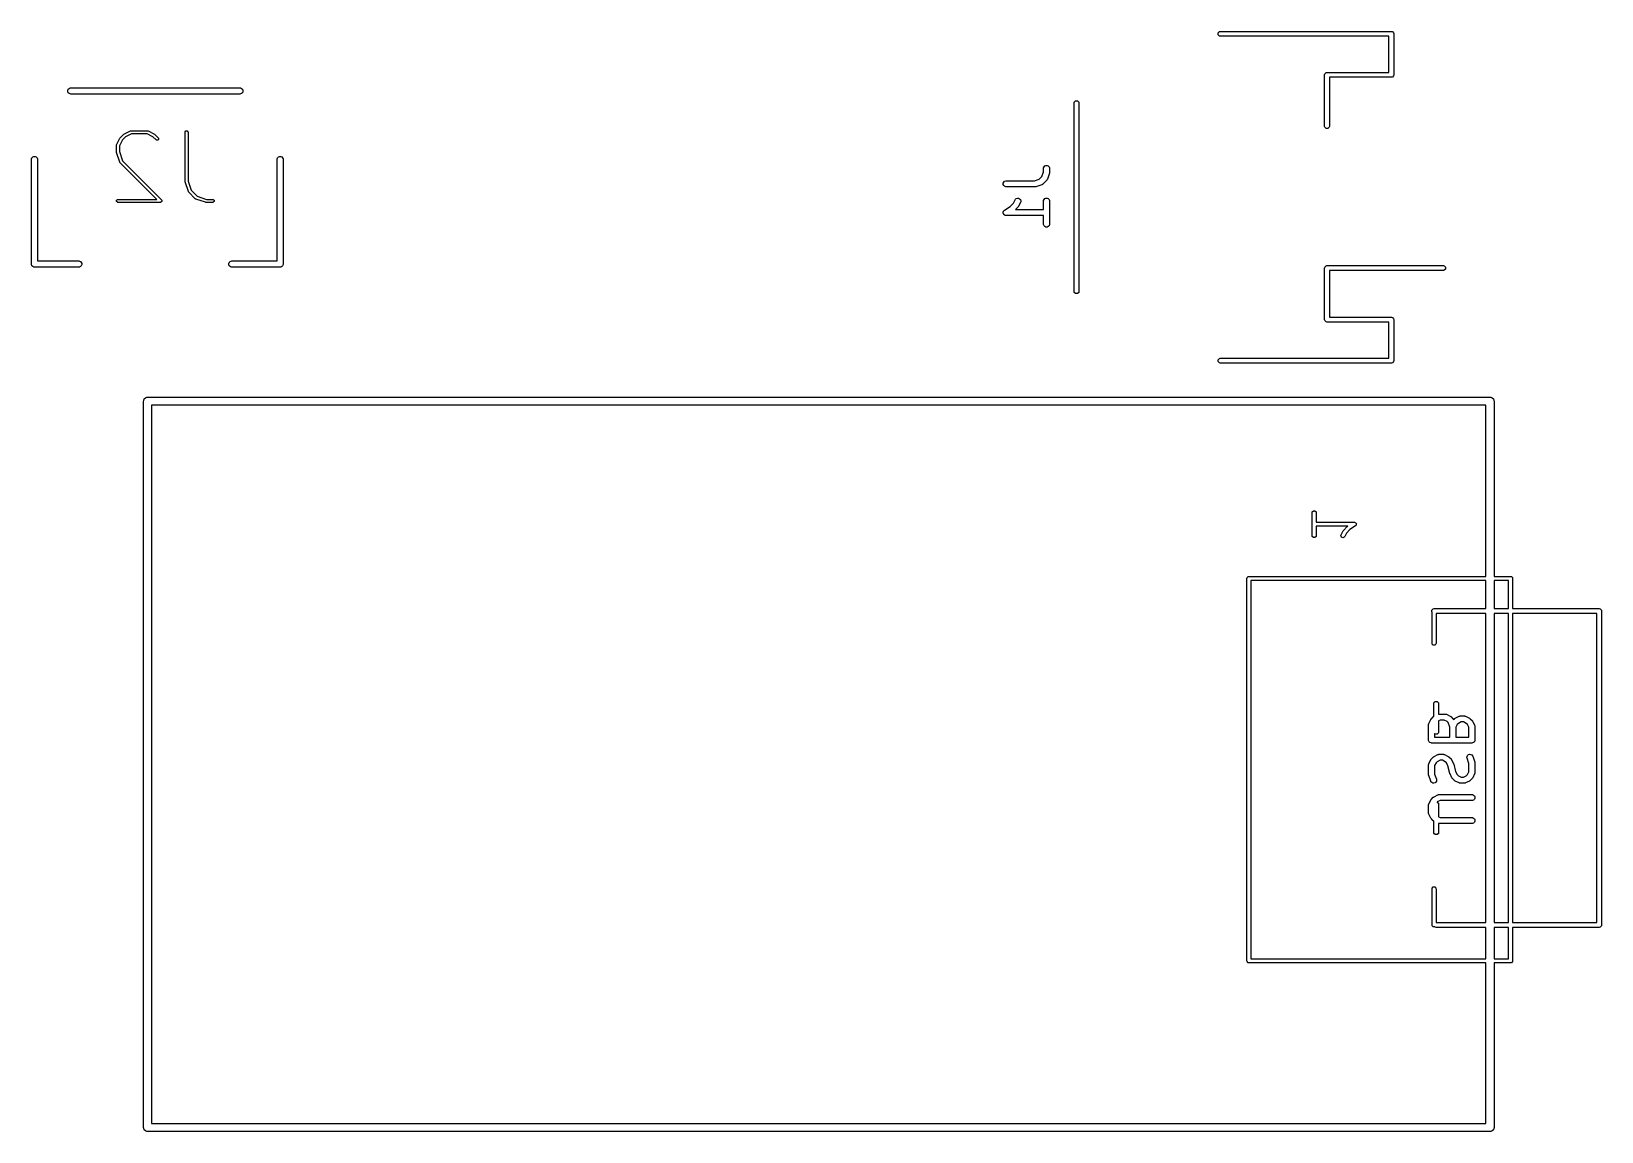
# Model space of a CAD drawing. Extents: x 173.8 to 212.8, y -95.6 to -68.2.
import ezdxf

# ---------------------------------------------------------------- set-up
doc = ezdxf.new("R2010")
doc.units = 0
doc.layers.add('BLACK', color=7, linetype='CONTINUOUS')

msp = doc.modelspace()

# ---------------------------------------------------------------- linework, layer by layer
at = {"layer": 'BLACK', "linetype": 'CONTINUOUS'}
for p, q in [((203.284567, -68.257039), (203.317039, -68.224567)), ((203.317039, -68.224567), (203.34, -68.22)), ((203.34, -68.22), (207.59, -68.22)), ((207.59, -68.22), (207.612961, -68.224567)), ((207.612961, -68.224567), (207.645433, -68.257039)), ((203.284567, -68.302961), (203.284567, -68.257039)), ((203.317039, -68.335433), (203.284567, -68.302961)), ((203.34, -68.34), (203.317039, -68.335433)), ((207.53, -68.34), (203.34, -68.34)), ((207.53, -69.24), (207.53, -68.34)), ((207.645433, -68.257039), (207.65, -68.28)), ((207.65, -68.28), (207.65, -69.3)), ((205.93, -69.3), (205.934567, -69.277039)), ((205.93, -70.58), (205.93, -69.3)), ((205.934567, -69.277039), (205.967039, -69.244567)), ((205.967039, -69.244567), (205.99, -69.24)), ((205.99, -69.24), (207.53, -69.24)), ((207.59, -69.36), (206.05, -69.36)), ((206.05, -69.36), (206.05, -70.58)), ((207.612961, -69.355433), (207.59, -69.36)), ((207.645433, -69.322961), (207.612961, -69.355433)), ((207.65, -69.3), (207.645433, -69.322961)), ((174.715264, -69.685134), (174.726642, -69.657666)), ((174.715264, -69.714866), (174.715264, -69.685134)), ((174.726642, -69.742334), (174.715264, -69.714866)), ((174.726642, -69.657666), (174.747666, -69.636642)), ((174.747666, -69.763358), (174.726642, -69.742334)), ((174.747666, -69.636642), (174.775134, -69.625264)), ((174.775134, -69.774736), (174.747666, -69.763358)), ((174.775134, -69.625264), (174.79, -69.6238)), ((174.79, -69.7762), (174.775134, -69.774736)), ((174.79, -69.6238), (178.99, -69.6238)), ((178.99, -69.7762), (174.79, -69.7762)), ((178.99, -69.6238), (179.004866, -69.625264)), ((179.004866, -69.774736), (178.99, -69.7762)), ((179.004866, -69.625264), (179.032334, -69.636642)), ((179.032334, -69.763358), (179.004866, -69.774736)), ((179.032334, -69.636642), (179.053358, -69.657666)), ((179.053358, -69.742334), (179.032334, -69.763358)), ((179.053358, -69.657666), (179.064736, -69.685134)), ((179.064736, -69.714866), (179.053358, -69.742334)), ((179.064736, -69.685134), (179.064736, -69.714866)), ((199.71, -70), (199.714567, -69.977039)), ((199.71, -74.68), (199.71, -70)), ((199.714567, -69.977039), (199.747039, -69.944567)), ((199.747039, -69.944567), (199.792961, -69.944567)), ((199.792961, -69.944567), (199.825433, -69.977039)), ((199.825433, -69.977039), (199.83, -70)), ((199.83, -70), (199.83, -74.68)), ((205.934567, -70.602961), (205.93, -70.58)), ((206.05, -70.58), (206.045433, -70.602961)), ((175.930177, -71.034919), (176.011282, -70.872707)), ((176.075453, -70.911574), (176.001008, -71.060466)), ((176.011282, -70.872707), (176.014958, -70.86797)), ((176.014958, -70.86797), (176.018286, -70.86299)), ((176.018286, -70.86299), (176.099392, -70.781884)), ((176.147977, -70.839051), (176.075453, -70.911574)), ((176.099392, -70.781884), (176.104372, -70.778555)), ((176.104372, -70.778555), (176.109109, -70.77488)), ((176.109109, -70.77488), (176.271322, -70.693774)), ((176.296869, -70.764605), (176.147977, -70.839051)), ((176.271322, -70.693774), (176.273127, -70.693279)), ((176.273127, -70.693279), (176.273734, -70.692673)), ((176.273734, -70.692673), (176.279612, -70.691503)), ((176.279612, -70.691503), (176.285392, -70.689921)), ((176.285392, -70.689921), (176.286205, -70.690192)), ((176.286205, -70.690192), (176.288042, -70.689827)), ((176.288042, -70.689827), (176.693571, -70.689827)), ((176.684744, -70.764605), (176.296869, -70.764605)), ((176.833634, -70.83905), (176.684744, -70.764605)), ((176.693571, -70.689827), (176.695407, -70.690192)), ((176.695407, -70.690192), (176.696222, -70.689921)), ((176.696222, -70.689921), (176.702004, -70.691504)), ((176.702004, -70.691504), (176.707879, -70.692673)), ((176.707879, -70.692673), (176.708485, -70.693279)), ((176.708485, -70.693279), (176.710292, -70.693774)), ((176.710292, -70.693774), (176.872503, -70.77488)), ((176.91045, -70.915866), (176.833634, -70.83905)), ((176.872503, -70.77488), (176.877239, -70.778555)), ((176.877239, -70.778555), (176.88222, -70.781884)), ((176.88222, -70.781884), (176.963326, -70.86299)), ((176.92258, -70.923971), (176.91045, -70.915866)), ((176.951196, -70.923971), (176.92258, -70.923971)), ((176.971431, -70.903736), (176.951196, -70.923971)), ((176.963326, -70.86299), (176.971431, -70.87512)), ((176.971431, -70.87512), (176.971431, -70.903736)), ((177.629452, -70.727216), (177.632298, -70.712908)), ((177.629452, -71.943803), (177.629452, -70.727216)), ((177.632298, -70.712908), (177.652533, -70.692673)), ((177.652533, -70.692673), (177.681149, -70.692673)), ((177.681149, -70.692673), (177.701384, -70.712908)), ((177.701384, -70.712908), (177.70423, -70.727216)), ((177.70423, -70.727216), (177.70423, -71.937737)), ((205.967039, -70.635433), (205.934567, -70.602961)), ((206.012961, -70.635433), (205.967039, -70.635433)), ((206.045433, -70.602961), (206.012961, -70.635433)), ((173.815264, -71.385134), (173.826642, -71.357666)), ((173.826642, -71.357666), (173.847666, -71.336642)), ((173.847666, -71.336642), (173.875134, -71.325264)), ((173.875134, -71.325264), (173.904866, -71.325264)), ((173.904866, -71.325264), (173.932334, -71.336642)), ((173.932334, -71.336642), (173.953358, -71.357666)), ((173.953358, -71.357666), (173.964736, -71.385134)), ((175.92623, -71.05164), (175.926595, -71.049803)), ((175.92623, -71.213851), (175.92623, -71.05164)), ((175.927399, -71.219731), (175.92623, -71.213851)), ((175.926324, -71.04899), (175.927907, -71.043208)), ((175.926595, -71.049803), (175.926324, -71.04899)), ((175.928149, -71.225674), (175.927399, -71.219731)), ((175.927907, -71.043208), (175.929076, -71.037332)), ((176.009254, -71.468992), (175.928149, -71.225674)), ((175.929076, -71.037332), (175.929682, -71.036725)), ((175.929682, -71.036725), (175.930177, -71.034919)), ((176.001008, -71.060466), (176.001008, -71.207785)), ((176.001008, -71.207785), (176.077403, -71.436972)), ((179.915264, -71.385134), (179.926642, -71.357666)), ((179.926642, -71.357666), (179.947666, -71.336642)), ((179.947666, -71.336642), (179.975134, -71.325264)), ((179.975134, -71.325264), (180.004866, -71.325264)), ((180.004866, -71.325264), (180.032334, -71.336642)), ((180.032334, -71.336642), (180.053358, -71.357666)), ((180.053358, -71.357666), (180.064736, -71.385134)), ((173.8138, -71.4), (173.815264, -71.385134)), ((173.8138, -74), (173.8138, -71.4)), ((173.964736, -71.385134), (173.9662, -71.4)), ((173.9662, -71.4), (173.9662, -73.9238)), ((176.010181, -71.470618), (176.009254, -71.468992)), ((176.010181, -71.471477), (176.010181, -71.470618)), ((176.013511, -71.476461), (176.010181, -71.471477)), ((176.016478, -71.481666), (176.013511, -71.476461)), ((176.017245, -71.482049), (176.016478, -71.481666)), ((176.018286, -71.483607), (176.017245, -71.482049)), ((176.927729, -72.393049), (176.018286, -71.483607)), ((176.077403, -71.436972), (177.044432, -72.404)), ((179.9138, -71.4), (179.915264, -71.385134)), ((179.9138, -73.9238), (179.9138, -71.4)), ((180.064736, -71.385134), (180.0662, -71.4)), ((180.0662, -71.4), (180.0662, -74)), ((198.911648, -71.823294), (198.949819, -71.708782)), ((198.949819, -71.625714), (198.95126, -71.611082)), ((198.949819, -71.708782), (198.949819, -71.625714)), ((198.95126, -71.611082), (198.962459, -71.584046)), ((198.962459, -71.584046), (198.983151, -71.563354)), ((198.983151, -71.563354), (199.010187, -71.552155)), ((199.010187, -71.552155), (199.039451, -71.552155)), ((199.039451, -71.552155), (199.066487, -71.563354)), ((199.09597, -71.74467), (199.048351, -71.887526)), ((199.066487, -71.563354), (199.087179, -71.584046)), ((199.087179, -71.584046), (199.098378, -71.611082)), ((199.097619, -71.737414), (199.09597, -71.74467)), ((199.098378, -71.735584), (199.097619, -71.737414)), ((199.098378, -71.611082), (199.099819, -71.625714)), ((199.098639, -71.73293), (199.098378, -71.735584)), ((199.09923, -71.730333), (199.098639, -71.73293)), ((199.099819, -71.720952), (199.099089, -71.728358)), ((199.099089, -71.728358), (199.09923, -71.730333)), ((199.099819, -71.625714), (199.099819, -71.720952)), ((177.630621, -71.949683), (177.629452, -71.943803)), ((177.631371, -71.955626), (177.630621, -71.949683)), ((177.712476, -72.198944), (177.631371, -71.955626)), ((177.70423, -71.937737), (177.780625, -72.166924)), ((197.95126, -71.992034), (197.962459, -71.964998)), ((197.95126, -72.021298), (197.95126, -71.992034)), ((197.962459, -72.048334), (197.95126, -72.021298)), ((197.962459, -71.964998), (197.983151, -71.944306)), ((197.983151, -72.069026), (197.962459, -72.048334)), ((197.983151, -71.944306), (198.010187, -71.933107)), ((198.010187, -72.080225), (197.983151, -72.069026)), ((198.010187, -71.933107), (198.024819, -71.931666)), ((198.024819, -72.081666), (198.010187, -72.080225)), ((198.024819, -71.931666), (198.726934, -71.931666)), ((198.739104, -72.081666), (198.024819, -72.081666)), ((198.726934, -71.931666), (198.841447, -71.893494)), ((198.746509, -72.080936), (198.739104, -72.081666)), ((198.748484, -72.081077), (198.746509, -72.080936)), ((198.751081, -72.080486), (198.748484, -72.081077)), ((198.753736, -72.080225), (198.751081, -72.080486)), ((198.755567, -72.079466), (198.753736, -72.080225)), ((198.762821, -72.077817), (198.755567, -72.079466)), ((198.905678, -72.030198), (198.762821, -72.077817)), ((198.841447, -71.893494), (198.911648, -71.823294)), ((198.919103, -72.024204), (198.905678, -72.030198)), ((198.921137, -72.022439), (198.919103, -72.024204)), ((198.923628, -72.021408), (198.921137, -72.022439)), ((198.934994, -72.01208), (198.923628, -72.021408)), ((199.030233, -71.916842), (198.934994, -72.01208)), ((199.039561, -71.905477), (199.030233, -71.916842)), ((199.040592, -71.902986), (199.039561, -71.905477)), ((199.042357, -71.900952), (199.040592, -71.902986)), ((199.048351, -71.887526), (199.042357, -71.900952)), ((175.929076, -72.41613), (175.949311, -72.395895)), ((175.929076, -72.444746), (175.929076, -72.41613)), ((175.949311, -72.464981), (175.929076, -72.444746)), ((175.949311, -72.395895), (175.963619, -72.393049)), ((175.963619, -72.467827), (175.949311, -72.464981)), ((175.963619, -72.393049), (176.927729, -72.393049)), ((177.017994, -72.467827), (175.963619, -72.467827)), ((177.032302, -72.464981), (177.017994, -72.467827)), ((177.052537, -72.444746), (177.032302, -72.464981)), ((177.044432, -72.404), (177.052537, -72.41613)), ((177.052537, -72.41613), (177.052537, -72.444746)), ((177.713403, -72.20057), (177.712476, -72.198944)), ((177.713403, -72.201429), (177.713403, -72.20057)), ((177.716733, -72.206413), (177.713403, -72.201429)), ((177.7197, -72.211618), (177.716733, -72.206413)), ((177.720467, -72.212001), (177.7197, -72.211618)), ((177.721508, -72.213559), (177.720467, -72.212001)), ((177.88372, -72.375771), (177.721508, -72.213559)), ((177.780625, -72.166924), (177.930355, -72.316654)), ((177.885277, -72.376811), (177.88372, -72.375771)), ((177.885661, -72.377579), (177.885277, -72.376811)), ((177.890861, -72.380543), (177.885661, -72.377579)), ((177.895849, -72.383876), (177.890861, -72.380543)), ((177.896709, -72.383876), (177.895849, -72.383876)), ((177.898335, -72.384803), (177.896709, -72.383876)), ((178.141651, -72.465908), (177.898335, -72.384803)), ((177.930355, -72.316654), (178.159541, -72.393049)), ((178.147595, -72.466657), (178.141651, -72.465908)), ((178.153475, -72.467827), (178.147595, -72.466657)), ((178.315687, -72.467827), (178.153475, -72.467827)), ((178.159541, -72.393049), (178.315687, -72.393049)), ((178.315687, -72.393049), (178.329995, -72.395895)), ((178.329995, -72.464981), (178.315687, -72.467827)), ((178.329995, -72.395895), (178.35023, -72.41613)), ((178.35023, -72.444746), (178.329995, -72.464981)), ((178.35023, -72.41613), (178.35023, -72.444746)), ((198.119894, -72.567429), (198.201275, -72.486049)), ((198.201275, -72.486049), (198.243451, -72.401697)), ((198.243451, -72.401697), (198.251283, -72.389254)), ((198.251283, -72.389254), (198.273391, -72.370081)), ((198.273391, -72.370081), (198.301152, -72.360827)), ((198.301152, -72.360827), (198.330342, -72.362901)), ((198.377615, -72.468779), (198.329996, -72.564017)), ((198.330342, -72.362901), (198.356517, -72.375989)), ((198.356517, -72.375989), (198.37569, -72.398096)), ((198.37569, -72.398096), (198.384944, -72.425858)), ((198.38287, -72.455048), (198.377615, -72.468779)), ((198.384944, -72.425858), (198.38287, -72.455048)), ((198.949819, -72.435238), (198.95126, -72.420606)), ((198.949819, -72.645952), (198.949819, -72.435238)), ((198.95126, -72.420606), (198.962459, -72.39357)), ((198.962459, -72.39357), (198.983151, -72.372878)), ((198.983151, -72.372878), (199.010187, -72.361679)), ((199.010187, -72.361679), (199.039451, -72.361679)), ((199.039451, -72.361679), (199.066487, -72.372878)), ((199.066487, -72.372878), (199.087179, -72.39357)), ((199.087179, -72.39357), (199.098378, -72.420606)), ((199.098378, -72.420606), (199.099819, -72.435238)), ((199.099819, -72.435238), (199.099819, -73.006666)), ((197.949819, -72.720873), (197.95126, -72.713668)), ((197.95126, -72.728157), (197.949819, -72.720873)), ((197.95126, -72.70632), (197.954101, -72.699459)), ((197.95126, -72.713668), (197.95126, -72.70632)), ((197.95126, -72.735584), (197.95126, -72.728157)), ((197.954072, -72.742372), (197.95126, -72.735584)), ((197.955498, -72.749581), (197.954072, -72.742372)), ((197.954101, -72.699459), (197.955558, -72.692179)), ((197.959617, -72.755759), (197.955498, -72.749581)), ((197.955558, -72.692179), (197.959646, -72.686073)), ((197.962459, -72.76262), (197.959617, -72.755759)), ((197.959646, -72.686073), (197.962459, -72.679284)), ((197.962459, -72.679284), (197.967709, -72.674033)), ((197.967654, -72.767815), (197.962459, -72.76262)), ((197.971731, -72.77393), (197.967654, -72.767815)), ((197.967709, -72.674033), (197.971841, -72.667864)), ((197.9779, -72.778061), (197.971731, -72.77393)), ((197.971841, -72.667864), (197.983099, -72.658643)), ((197.983151, -72.783312), (197.9779, -72.778061)), ((197.983099, -72.658643), (197.983151, -72.658592)), ((197.983151, -72.658592), (197.983173, -72.658582)), ((197.98994, -72.786124), (197.983151, -72.783312)), ((197.983173, -72.658582), (197.983216, -72.658548)), ((197.983216, -72.658548), (198.119894, -72.567429)), ((197.996046, -72.790213), (197.98994, -72.786124)), ((198.003326, -72.791669), (197.996046, -72.790213)), ((198.010187, -72.794511), (198.003326, -72.791669)), ((198.024663, -72.795936), (198.010187, -72.794511)), ((198.02474, -72.795952), (198.024663, -72.795936)), ((198.024766, -72.795946), (198.02474, -72.795952)), ((198.024819, -72.795952), (198.024766, -72.795946)), ((198.949819, -72.795952), (198.024819, -72.795952)), ((198.315947, -72.583509), (198.253504, -72.645952)), ((198.253504, -72.645952), (198.949819, -72.645952)), ((198.320667, -72.577758), (198.315947, -72.583509)), ((198.322164, -72.57646), (198.320667, -72.577758)), ((198.323583, -72.574205), (198.322164, -72.57646)), ((198.325275, -72.572144), (198.323583, -72.574205)), ((198.326033, -72.570311), (198.325275, -72.572144)), ((198.329996, -72.564017), (198.326033, -72.570311)), ((198.949819, -73.006666), (198.949819, -72.795952)), ((198.95126, -73.021298), (198.949819, -73.006666)), ((198.962459, -73.048334), (198.95126, -73.021298)), ((198.983151, -73.069026), (198.962459, -73.048334)), ((199.010187, -73.080225), (198.983151, -73.069026)), ((199.039451, -73.080225), (199.010187, -73.080225)), ((199.066487, -73.069026), (199.039451, -73.080225)), ((199.087179, -73.048334), (199.066487, -73.069026)), ((199.098378, -73.021298), (199.087179, -73.048334)), ((199.099819, -73.006666), (199.098378, -73.021298)), ((173.815264, -74.014866), (173.8138, -74)), ((173.826642, -74.042334), (173.815264, -74.014866)), ((173.847666, -74.063358), (173.826642, -74.042334)), ((173.875134, -74.074736), (173.847666, -74.063358)), ((173.89, -74.0762), (173.875134, -74.074736)), ((174.99, -74.0762), (173.89, -74.0762)), ((173.9662, -73.9238), (174.99, -73.9238)), ((174.99, -73.9238), (175.004866, -73.925264)), ((175.004866, -74.074736), (174.99, -74.0762)), ((175.004866, -73.925264), (175.032334, -73.936642)), ((175.032334, -74.063358), (175.004866, -74.074736)), ((175.032334, -73.936642), (175.053358, -73.957666)), ((175.053358, -74.042334), (175.032334, -74.063358)), ((175.053358, -73.957666), (175.064736, -73.985134)), ((175.064736, -74.014866), (175.053358, -74.042334)), ((175.064736, -73.985134), (175.064736, -74.014866)), ((178.715264, -73.985134), (178.726642, -73.957666)), ((178.715264, -74.014866), (178.715264, -73.985134)), ((178.726642, -74.042334), (178.715264, -74.014866)), ((178.726642, -73.957666), (178.747666, -73.936642)), ((178.747666, -74.063358), (178.726642, -74.042334)), ((178.747666, -73.936642), (178.775134, -73.925264)), ((178.775134, -74.074736), (178.747666, -74.063358)), ((178.775134, -73.925264), (178.79, -73.9238)), ((178.79, -74.0762), (178.775134, -74.074736)), ((178.79, -73.9238), (179.9138, -73.9238)), ((179.99, -74.0762), (178.79, -74.0762)), ((180.004866, -74.074736), (179.99, -74.0762)), ((180.032334, -74.063358), (180.004866, -74.074736)), ((180.053358, -74.042334), (180.032334, -74.063358)), ((180.064736, -74.014866), (180.053358, -74.042334)), ((180.0662, -74), (180.064736, -74.014866)), ((205.93, -74.1), (205.934567, -74.077039)), ((205.934567, -74.077039), (205.967039, -74.044567)), ((205.967039, -74.044567), (205.99, -74.04)), ((205.99, -74.04), (208.88, -74.04)), ((208.88, -74.04), (208.902961, -74.044567)), ((208.902961, -74.044567), (208.935433, -74.077039)), ((208.935433, -74.077039), (208.935433, -74.122961)), ((205.93, -75.38), (205.93, -74.1)), ((208.88, -74.16), (206.05, -74.16)), ((206.05, -74.16), (206.05, -75.32)), ((208.902961, -74.155433), (208.88, -74.16)), ((208.935433, -74.122961), (208.902961, -74.155433)), ((199.714567, -74.702961), (199.71, -74.68)), ((199.747039, -74.735433), (199.714567, -74.702961)), ((199.792961, -74.735433), (199.747039, -74.735433)), ((199.825433, -74.702961), (199.792961, -74.735433)), ((199.83, -74.68), (199.825433, -74.702961)), ((205.934567, -75.402961), (205.93, -75.38)), ((205.967039, -75.435433), (205.934567, -75.402961)), ((205.99, -75.44), (205.967039, -75.435433)), ((207.53, -75.44), (205.99, -75.44)), ((206.05, -75.32), (207.59, -75.32)), ((207.53, -76.34), (207.53, -75.44)), ((207.59, -75.32), (207.612961, -75.324567)), ((207.612961, -75.324567), (207.645433, -75.357039)), ((207.645433, -75.357039), (207.65, -75.38)), ((207.65, -75.38), (207.65, -76.4)), ((203.284567, -76.377039), (203.317039, -76.344567)), ((203.284567, -76.422961), (203.284567, -76.377039)), ((203.317039, -76.455433), (203.284567, -76.422961)), ((203.317039, -76.344567), (203.34, -76.34)), ((203.34, -76.34), (207.53, -76.34)), ((207.645433, -76.422961), (207.612961, -76.455433)), ((207.65, -76.4), (207.645433, -76.422961)), ((203.34, -76.46), (203.317039, -76.455433)), ((207.59, -76.46), (203.34, -76.46)), ((207.612961, -76.455433), (207.59, -76.46)), ((176.60001, -77.40755), (176.601931, -77.388041)), ((176.60001, -95.452451), (176.60001, -77.40755)), ((176.601931, -77.388041), (176.616863, -77.351993)), ((176.616863, -77.351993), (176.644453, -77.324403)), ((176.644453, -77.324403), (176.680501, -77.309471)), ((176.680501, -77.309471), (176.70001, -77.30755)), ((176.70001, -77.30755), (210.038391, -77.30755)), ((176.80001, -77.50755), (176.80001, -95.352451)), ((209.938391, -77.50755), (176.80001, -77.50755)), ((209.938391, -81.759991), (209.938391, -77.50755)), ((210.038391, -77.30755), (210.0579, -77.309471)), ((210.0579, -77.309471), (210.093948, -77.324403)), ((210.093948, -77.324403), (210.121538, -77.351993)), ((210.121538, -77.351993), (210.13647, -77.388041)), ((210.13647, -77.388041), (210.138391, -77.40755)), ((210.138391, -77.40755), (210.138391, -81.759991)), ((205.621585, -80.176897), (205.625391, -80.157763)), ((205.621585, -80.748325), (205.621585, -80.176897)), ((205.625391, -80.157763), (205.652451, -80.130703)), ((205.652451, -80.130703), (205.690719, -80.130703)), ((205.690719, -80.130703), (205.717779, -80.157763)), ((205.717779, -80.157763), (205.721585, -80.176897)), ((205.721585, -80.176897), (205.721585, -80.412611)), ((205.721585, -80.412611), (206.671585, -80.412611)), ((206.506445, -80.512611), (205.721585, -80.512611)), ((205.721585, -80.512611), (205.721585, -80.748325)), ((206.34115, -80.725964), (206.388768, -80.630727)), ((206.388768, -80.630727), (206.393683, -80.624393)), ((206.393683, -80.624393), (206.398135, -80.617732)), ((206.398135, -80.617732), (206.493373, -80.522494)), ((206.474583, -80.682704), (206.430592, -80.770686)), ((206.560579, -80.596707), (206.474583, -80.682704)), ((206.493373, -80.522494), (206.497486, -80.519745)), ((206.497486, -80.519745), (206.500993, -80.516246)), ((206.500993, -80.516246), (206.506445, -80.512611)), ((206.69932, -80.504213), (206.560579, -80.596707)), ((206.671585, -80.412611), (206.690719, -80.416417)), ((206.690719, -80.416417), (206.694359, -80.420057)), ((206.694359, -80.420057), (206.699407, -80.421067)), ((206.713129, -80.490433), (206.69932, -80.504213)), ((206.699407, -80.421067), (206.707484, -80.433182)), ((206.707484, -80.433182), (206.717779, -80.443477)), ((206.714138, -80.485385), (206.713129, -80.490433)), ((206.717779, -80.481745), (206.714138, -80.485385)), ((206.717779, -80.443477), (206.717779, -80.448623)), ((206.717779, -80.448623), (206.720635, -80.452907)), ((206.720635, -80.452907), (206.717779, -80.467185)), ((206.717779, -80.467185), (206.717779, -80.481745)), ((205.625391, -80.767459), (205.621585, -80.748325)), ((205.652451, -80.794519), (205.625391, -80.767459)), ((205.690719, -80.794519), (205.652451, -80.794519)), ((205.717779, -80.767459), (205.690719, -80.794519)), ((205.721585, -80.748325), (205.717779, -80.767459)), ((206.335997, -80.74478), (206.34115, -80.725964)), ((206.348098, -80.781085), (206.335997, -80.74478)), ((206.382326, -80.798199), (206.348098, -80.781085)), ((206.418631, -80.786098), (206.382326, -80.798199)), ((206.430592, -80.770686), (206.418631, -80.786098)), ((204, -81.809991), (204.003806, -81.790857)), ((204, -91.309991), (204, -81.809991)), ((204.003806, -81.790857), (204.030866, -81.763797)), ((204.030866, -81.763797), (204.05, -81.759991)), ((204.05, -81.759991), (209.938391, -81.759991)), ((204.1, -81.859991), (204.1, -91.259991)), ((209.938391, -81.859991), (204.1, -81.859991)), ((209.938391, -82.56), (209.938391, -81.859991)), ((210.138391, -81.759991), (210.55, -81.759991)), ((210.138391, -81.859991), (210.138391, -82.56)), ((210.5, -81.859991), (210.138391, -81.859991)), ((210.5, -82.56), (210.5, -81.859991)), ((210.55, -81.759991), (210.569134, -81.763797)), ((210.569134, -81.763797), (210.596194, -81.790857)), ((210.596194, -81.790857), (210.6, -81.809991)), ((210.6, -81.809991), (210.6, -82.56)), ((208.594567, -82.597039), (208.627039, -82.564567)), ((208.594567, -82.642961), (208.594567, -82.597039)), ((208.6, -82.648394), (208.594567, -82.642961)), ((208.6, -83.42), (208.6, -82.648394)), ((208.627039, -82.564567), (208.65, -82.56)), ((208.65, -82.56), (209.938391, -82.56)), ((210.138391, -82.56), (210.5, -82.56)), ((210.6, -82.56), (212.75, -82.56)), ((212.75, -82.56), (212.772961, -82.564567)), ((212.772961, -82.564567), (212.805433, -82.597039)), ((212.805433, -82.597039), (212.81, -82.62)), ((212.81, -82.62), (212.81, -90.42)), ((209.938391, -82.68), (208.7, -82.68)), ((208.7, -82.68), (208.7, -83.42)), ((209.938391, -90.36), (209.938391, -82.68)), ((210.138391, -82.68), (210.138391, -90.36)), ((210.5, -82.68), (210.138391, -82.68)), ((210.5, -90.36), (210.5, -82.68)), ((210.6, -82.68), (210.6, -90.36)), ((212.69, -82.68), (210.6, -82.68)), ((212.69, -90.36), (212.69, -82.68)), ((208.603806, -83.439134), (208.6, -83.42)), ((208.630866, -83.466194), (208.603806, -83.439134)), ((208.696194, -83.439134), (208.669134, -83.466194)), ((208.7, -83.42), (208.696194, -83.439134)), ((208.669134, -83.466194), (208.630866, -83.466194)), ((208.64, -84.92), (208.644567, -84.897039)), ((208.64, -85.239927), (208.64, -84.92)), ((208.644567, -84.897039), (208.677039, -84.864567)), ((208.677039, -84.864567), (208.722961, -84.864567)), ((208.722961, -84.864567), (208.755433, -84.897039)), ((208.755433, -84.897039), (208.76, -84.92)), ((208.76, -84.92), (208.76, -85.180535)), ((208.521489, -85.409861), (208.569109, -85.314623)), ((208.569109, -85.314623), (208.573074, -85.308324)), ((208.573074, -85.308324), (208.573831, -85.306497)), ((208.573831, -85.306497), (208.575519, -85.304439)), ((208.575519, -85.304439), (208.576942, -85.30218)), ((208.576942, -85.30218), (208.57844, -85.30088)), ((208.57844, -85.30088), (208.583158, -85.295132)), ((208.583158, -85.295132), (208.630777, -85.247513)), ((208.630777, -85.247513), (208.636526, -85.242794)), ((208.636526, -85.242794), (208.637826, -85.241296)), ((208.637826, -85.241296), (208.64, -85.239927)), ((208.76, -85.180535), (208.761927, -85.180398)), ((208.796753, -85.327927), (208.76, -85.346303)), ((208.76, -85.346303), (208.76, -85.62)), ((208.761927, -85.180398), (208.764416, -85.179368)), ((208.764416, -85.179368), (208.779048, -85.177927)), ((208.779048, -85.177927), (208.921905, -85.177927)), ((208.9042, -85.327927), (208.796753, -85.327927)), ((208.972716, -85.362185), (208.9042, -85.327927)), ((208.921905, -85.177927), (208.936537, -85.179368)), ((208.936537, -85.179368), (208.939026, -85.180399)), ((208.939026, -85.180399), (208.941714, -85.18059)), ((208.941714, -85.18059), (208.955446, -85.185845)), ((208.955446, -85.185845), (209.050684, -85.233464)), ((208.99921, -85.388679), (208.972716, -85.362185)), ((209.037381, -85.503192), (208.99921, -85.388679)), ((209.050684, -85.233464), (209.056983, -85.237428)), ((209.056983, -85.237428), (209.058811, -85.238186)), ((209.058811, -85.238186), (209.060867, -85.239874)), ((209.060867, -85.239874), (209.063127, -85.241296)), ((209.063127, -85.241296), (209.064426, -85.242794)), ((209.064426, -85.242794), (209.070176, -85.247513)), ((209.070176, -85.247513), (209.117795, -85.295132)), ((209.117795, -85.295132), (209.127122, -85.306497)), ((209.127122, -85.306497), (209.128152, -85.308985)), ((209.128152, -85.308985), (209.129919, -85.311022)), ((209.129919, -85.311022), (209.132628, -85.317089)), ((209.132628, -85.317089), (209.154586, -85.295132)), ((209.154586, -85.295132), (209.160335, -85.290413)), ((209.160335, -85.290413), (209.161635, -85.288915)), ((209.161635, -85.288915), (209.163894, -85.287493)), ((209.163894, -85.287493), (209.165951, -85.285805)), ((209.165951, -85.285805), (209.167778, -85.285047)), ((209.167778, -85.285047), (209.174078, -85.281083)), ((209.174078, -85.281083), (209.269316, -85.233464)), ((209.320562, -85.375546), (209.252046, -85.409804)), ((209.269316, -85.233464), (209.283047, -85.228209)), ((209.283047, -85.228209), (209.285736, -85.228017)), ((209.285736, -85.228017), (209.288225, -85.226987)), ((209.288225, -85.226987), (209.302857, -85.225546)), ((209.302857, -85.225546), (209.398095, -85.225546)), ((209.38039, -85.375546), (209.320562, -85.375546)), ((209.448906, -85.409804), (209.38039, -85.375546)), ((209.398095, -85.225546), (209.412727, -85.226987)), ((209.412727, -85.226987), (209.415216, -85.228018)), ((209.415216, -85.228018), (209.417904, -85.228209)), ((209.417904, -85.228209), (209.431636, -85.233464)), ((209.431636, -85.233464), (209.526874, -85.281083)), ((209.526874, -85.281083), (209.533173, -85.285047)), ((209.533173, -85.285047), (209.535001, -85.285805)), ((209.535001, -85.285805), (209.537057, -85.287493)), ((209.537057, -85.287493), (209.539317, -85.288915)), ((209.539317, -85.288915), (209.540616, -85.290413)), ((209.540616, -85.290413), (209.546366, -85.295132)), ((209.546366, -85.295132), (209.593985, -85.342751)), ((209.593985, -85.342751), (209.598703, -85.3485)), ((209.598703, -85.3485), (209.600202, -85.3498)), ((209.600202, -85.3498), (209.601623, -85.352059)), ((209.601623, -85.352059), (209.603312, -85.354116)), ((209.603312, -85.354116), (209.604069, -85.355943)), ((209.604069, -85.355943), (209.608034, -85.362243)), ((209.608034, -85.362243), (209.655653, -85.457481)), ((208.513571, -85.443403), (208.515012, -85.428771)), ((208.513571, -85.824355), (208.513571, -85.443403)), ((208.515012, -85.428771), (208.516042, -85.426282)), ((208.516042, -85.426282), (208.516234, -85.423593)), ((208.516234, -85.423593), (208.521489, -85.409861)), ((208.677039, -85.675433), (208.663571, -85.661965)), ((208.663571, -85.661965), (208.663571, -85.749355)), ((208.663571, -85.749355), (209.037381, -85.749355)), ((208.722961, -85.675433), (208.677039, -85.675433)), ((208.755433, -85.642961), (208.722961, -85.675433)), ((208.76, -85.62), (208.755433, -85.642961)), ((209.037381, -85.749355), (209.037381, -85.503192)), ((209.221639, -85.440211), (209.187381, -85.508727)), ((209.187381, -85.508727), (209.187381, -85.749355)), ((209.187381, -85.749355), (209.513571, -85.749355)), ((209.252046, -85.409804), (209.221639, -85.440211)), ((209.479313, -85.440211), (209.448906, -85.409804)), ((209.513571, -85.508727), (209.479313, -85.440211)), ((209.513571, -85.749355), (209.513571, -85.508727)), ((209.655653, -85.457481), (209.660908, -85.471212)), ((209.660908, -85.471212), (209.661099, -85.473901)), ((209.661099, -85.473901), (209.66213, -85.47639)), ((209.66213, -85.47639), (209.663571, -85.491022)), ((209.663571, -85.491022), (209.663571, -85.824355)), ((208.515012, -85.838987), (208.513571, -85.824355)), ((208.526211, -85.866023), (208.515012, -85.838987)), ((208.546903, -85.886715), (208.526211, -85.866023)), ((208.573939, -85.897914), (208.546903, -85.886715)), ((208.588571, -85.899355), (208.573939, -85.897914)), ((209.588571, -85.899355), (208.588571, -85.899355)), ((208.745507, -86.185845), (208.759238, -86.18059)), ((208.759238, -86.18059), (208.761927, -86.180398)), ((208.761927, -86.180398), (208.764416, -86.179368)), ((208.764416, -86.179368), (208.779048, -86.177927)), ((208.779048, -86.177927), (208.874286, -86.177927)), ((208.874286, -86.177927), (208.888918, -86.179368)), ((208.888918, -86.179368), (208.891407, -86.180399)), ((208.891407, -86.180399), (208.894095, -86.18059)), ((208.894095, -86.18059), (208.907827, -86.185845)), ((209.503809, -86.18777), (209.531572, -86.178516)), ((209.531572, -86.178516), (209.560762, -86.180591)), ((209.560762, -86.180591), (209.586935, -86.193677)), ((209.603203, -85.897914), (209.588571, -85.899355)), ((209.630239, -85.886715), (209.603203, -85.897914)), ((209.650931, -85.866023), (209.630239, -85.886715)), ((209.66213, -85.838987), (209.650931, -85.866023)), ((209.663571, -85.824355), (209.66213, -85.838987)), ((208.513571, -86.443403), (208.515012, -86.428771)), ((208.513571, -86.681498), (208.513571, -86.443403)), ((208.515012, -86.428771), (208.516042, -86.426282)), ((208.516042, -86.426282), (208.516234, -86.423593)), ((208.516234, -86.423593), (208.521489, -86.409861)), ((208.521489, -86.409861), (208.569109, -86.314623)), ((208.569109, -86.314623), (208.573074, -86.308324)), ((208.573074, -86.308324), (208.573831, -86.306497)), ((208.573831, -86.306497), (208.575519, -86.304439)), ((208.575519, -86.304439), (208.576942, -86.30218)), ((208.576942, -86.30218), (208.57844, -86.30088)), ((208.57844, -86.30088), (208.583158, -86.295132)), ((208.583158, -86.295132), (208.630777, -86.247513)), ((208.630777, -86.247513), (208.636526, -86.242794)), ((208.636526, -86.242794), (208.637826, -86.241296)), ((208.637826, -86.241296), (208.640085, -86.239874)), ((208.640085, -86.239874), (208.642142, -86.238186)), ((208.642142, -86.238186), (208.643969, -86.237428)), ((208.643969, -86.237428), (208.650269, -86.233464)), ((208.650269, -86.233464), (208.745507, -86.185845)), ((208.697829, -86.392592), (208.663571, -86.461109)), ((208.663571, -86.461109), (208.663571, -86.669326)), ((208.728237, -86.362185), (208.697829, -86.392592)), ((208.796753, -86.327927), (208.728237, -86.362185)), ((208.856581, -86.327927), (208.796753, -86.327927)), ((208.925097, -86.362185), (208.856581, -86.327927)), ((208.907827, -86.185845), (209.003065, -86.233464)), ((208.955504, -86.392592), (208.925097, -86.362185)), ((208.993997, -86.469579), (208.955504, -86.392592)), ((209.03962, -86.652069), (208.993997, -86.469579)), ((209.003065, -86.233464), (209.009364, -86.237428)), ((209.009364, -86.237428), (209.011192, -86.238186)), ((209.011192, -86.238186), (209.013248, -86.239874)), ((209.013248, -86.239874), (209.015508, -86.241296)), ((209.015508, -86.241296), (209.016807, -86.242794)), ((209.016807, -86.242794), (209.022557, -86.247513)), ((209.022557, -86.247513), (209.070176, -86.295132)), ((209.070176, -86.295132), (209.074894, -86.300881)), ((209.074894, -86.300881), (209.076393, -86.302181)), ((209.076393, -86.302181), (209.077814, -86.30444)), ((209.077814, -86.30444), (209.079503, -86.306497)), ((209.079503, -86.306497), (209.08026, -86.308324)), ((209.08026, -86.308324), (209.084225, -86.314624)), ((209.084225, -86.314624), (209.131844, -86.409862)), ((209.131844, -86.409862), (209.132253, -86.410931)), ((209.132253, -86.410931), (209.132576, -86.411367)), ((209.132576, -86.411367), (209.134768, -86.417503)), ((209.134768, -86.417503), (209.137099, -86.423593)), ((209.137099, -86.423593), (209.137137, -86.424133)), ((209.137137, -86.424133), (209.137523, -86.425213)), ((209.137523, -86.425213), (209.183145, -86.607703)), ((209.466541, -86.262307), (209.468616, -86.233117)), ((209.469801, -86.276644), (209.466541, -86.262307)), ((209.468616, -86.233117), (209.481702, -86.206944)), ((209.513571, -86.407954), (209.469801, -86.276644)), ((209.481702, -86.206944), (209.503809, -86.18777)), ((209.513571, -86.616174), (209.513571, -86.407954)), ((209.586935, -86.193677), (209.606109, -86.215784)), ((209.606109, -86.215784), (209.612103, -86.22921)), ((209.612103, -86.22921), (209.659722, -86.372066)), ((209.659722, -86.372066), (209.661371, -86.379321)), ((209.661371, -86.379321), (209.66213, -86.381152)), ((209.66213, -86.381152), (209.662391, -86.383805)), ((209.662391, -86.383805), (209.662982, -86.386403)), ((209.662982, -86.386403), (209.662841, -86.388377)), ((209.662841, -86.388377), (209.663571, -86.395784)), ((209.663571, -86.395784), (209.663571, -86.633879)), ((208.5143, -86.688903), (208.513571, -86.681498)), ((208.51416, -86.690879), (208.5143, -86.688903)), ((208.51475, -86.693476), (208.51416, -86.690879)), ((208.515012, -86.69613), (208.51475, -86.693476)), ((208.51577, -86.69796), (208.515012, -86.69613)), ((208.51742, -86.705216), (208.51577, -86.69796)), ((208.56504, -86.848073), (208.51742, -86.705216)), ((208.571034, -86.861498), (208.56504, -86.848073)), ((208.590208, -86.883605), (208.571034, -86.861498)), ((208.616382, -86.896692), (208.590208, -86.883605)), ((208.645572, -86.898766), (208.616382, -86.896692)), ((208.673334, -86.889512), (208.645572, -86.898766)), ((208.663571, -86.669326), (208.707342, -86.800638)), ((208.695441, -86.870338), (208.673334, -86.889512)), ((208.708528, -86.844164), (208.695441, -86.870338)), ((208.707342, -86.800638), (208.710602, -86.814974)), ((208.710602, -86.814974), (208.708528, -86.844164)), ((209.040005, -86.653148), (209.03962, -86.652069)), ((209.040044, -86.653688), (209.040005, -86.653148)), ((209.042371, -86.659769), (209.040044, -86.653688)), ((209.044567, -86.665915), (209.042371, -86.659769)), ((209.044889, -86.66635), (209.044567, -86.665915)), ((209.045299, -86.66742), (209.044889, -86.66635)), ((209.092918, -86.762658), (209.045299, -86.66742)), ((209.096882, -86.768957), (209.092918, -86.762658)), ((209.09764, -86.770785), (209.096882, -86.768957)), ((209.099328, -86.772841), (209.09764, -86.770785)), ((209.10075, -86.775101), (209.099328, -86.772841)), ((209.102248, -86.7764), (209.10075, -86.775101)), ((209.106967, -86.78215), (209.102248, -86.7764)), ((209.154586, -86.829769), (209.106967, -86.78215)), ((209.160335, -86.834487), (209.154586, -86.829769)), ((209.161635, -86.835986), (209.160335, -86.834487)), ((209.163894, -86.837407), (209.161635, -86.835986)), ((209.165951, -86.839096), (209.163894, -86.837407)), ((209.167778, -86.839853), (209.165951, -86.839096)), ((209.174078, -86.843818), (209.167778, -86.839853)), ((209.269316, -86.891437), (209.174078, -86.843818)), ((209.183145, -86.607703), (209.221639, -86.68469)), ((209.221639, -86.68469), (209.252046, -86.715097)), ((209.252046, -86.715097), (209.320562, -86.749355)), ((209.283047, -86.896692), (209.269316, -86.891437)), ((209.285736, -86.896883), (209.283047, -86.896692)), ((209.288225, -86.897914), (209.285736, -86.896883)), ((209.302857, -86.899355), (209.288225, -86.897914)), ((209.398095, -86.899355), (209.302857, -86.899355)), ((209.320562, -86.749355), (209.38039, -86.749355)), ((209.38039, -86.749355), (209.448906, -86.715097)), ((209.412727, -86.897914), (209.398095, -86.899355)), ((209.415216, -86.896882), (209.412727, -86.897914)), ((209.417904, -86.896692), (209.415216, -86.896882)), ((209.431636, -86.891437), (209.417904, -86.896692)), ((209.526874, -86.843818), (209.431636, -86.891437)), ((209.448906, -86.715097), (209.479313, -86.68469)), ((209.479313, -86.68469), (209.513571, -86.616174)), ((209.533173, -86.839853), (209.526874, -86.843818)), ((209.535001, -86.839096), (209.533173, -86.839853)), ((209.537057, -86.837407), (209.535001, -86.839096)), ((209.539317, -86.835986), (209.537057, -86.837407)), ((209.540616, -86.834487), (209.539317, -86.835986)), ((209.546366, -86.829769), (209.540616, -86.834487)), ((209.593985, -86.78215), (209.546366, -86.829769)), ((209.598703, -86.7764), (209.593985, -86.78215)), ((209.600202, -86.775101), (209.598703, -86.7764)), ((209.601623, -86.772841), (209.600202, -86.775101)), ((209.603312, -86.770785), (209.601623, -86.772841)), ((209.604069, -86.768957), (209.603312, -86.770785)), ((209.608034, -86.762658), (209.604069, -86.768957)), ((209.655653, -86.66742), (209.608034, -86.762658)), ((209.660908, -86.653689), (209.655653, -86.66742)), ((209.661099, -86.650999), (209.660908, -86.653689)), ((209.66213, -86.648511), (209.661099, -86.650999)), ((209.663571, -86.633879), (209.66213, -86.648511)), ((208.521489, -87.409861), (208.569109, -87.314623)), ((208.569109, -87.314623), (208.573074, -87.308324)), ((208.573074, -87.308324), (208.573831, -87.306497)), ((208.573831, -87.306497), (208.575519, -87.304439)), ((208.575519, -87.304439), (208.576942, -87.30218)), ((208.576942, -87.30218), (208.57844, -87.30088)), ((208.57844, -87.30088), (208.583158, -87.295132)), ((208.583158, -87.295132), (208.630777, -87.247513)), ((208.630777, -87.247513), (208.636526, -87.242794)), ((208.636526, -87.242794), (208.637826, -87.241296)), ((208.637826, -87.241296), (208.640085, -87.239874)), ((208.640085, -87.239874), (208.642142, -87.238186)), ((208.642142, -87.238186), (208.643969, -87.237428)), ((208.643969, -87.237428), (208.650269, -87.233464)), ((208.650269, -87.233464), (208.745507, -87.185845)), ((208.796753, -87.327927), (208.728237, -87.362185)), ((208.745507, -87.185845), (208.759238, -87.18059)), ((208.759238, -87.18059), (208.761927, -87.180398)), ((208.761927, -87.180398), (208.764416, -87.179368)), ((208.764416, -87.179368), (208.779048, -87.177927)), ((208.779048, -87.177927), (209.588571, -87.177927)), ((209.588571, -87.327927), (208.796753, -87.327927)), ((209.588571, -87.177927), (209.603203, -87.179368)), ((209.603203, -87.326486), (209.588571, -87.327927)), ((209.603203, -87.179368), (209.630239, -87.190567)), ((209.630239, -87.315287), (209.603203, -87.326486)), ((209.630239, -87.190567), (209.650931, -87.211259)), ((209.650931, -87.294595), (209.630239, -87.315287)), ((209.650931, -87.211259), (209.66213, -87.238295)), ((209.66213, -87.267559), (209.650931, -87.294595)), ((209.66213, -87.238295), (209.66213, -87.267559)), ((208.513571, -87.443403), (208.515012, -87.428771)), ((208.513571, -87.633879), (208.513571, -87.443403)), ((208.515012, -87.648511), (208.513571, -87.633879)), ((208.515012, -87.428771), (208.516042, -87.426282)), ((208.516042, -87.650999), (208.515012, -87.648511)), ((208.516042, -87.426282), (208.516234, -87.423593)), ((208.516234, -87.653689), (208.516042, -87.650999)), ((208.516234, -87.423593), (208.521489, -87.409861)), ((208.521489, -87.667421), (208.516234, -87.653689)), ((208.569109, -87.762659), (208.521489, -87.667421)), ((208.728237, -87.362185), (208.724407, -87.366013)), ((208.724407, -87.366013), (208.755433, -87.397039)), ((208.755433, -87.397039), (208.76, -87.42)), ((208.76, -87.42), (208.76, -87.730978)), ((208.76, -87.730978), (208.796753, -87.749355)), ((208.573074, -87.768957), (208.569109, -87.762659)), ((208.573831, -87.770785), (208.573074, -87.768957)), ((208.575519, -87.772842), (208.573831, -87.770785)), ((208.576942, -87.775102), (208.575519, -87.772842)), ((208.57844, -87.776401), (208.576942, -87.775102)), ((208.583158, -87.78215), (208.57844, -87.776401)), ((208.630777, -87.829769), (208.583158, -87.78215)), ((208.636526, -87.834487), (208.630777, -87.829769)), ((208.637826, -87.835986), (208.636526, -87.834487)), ((208.64, -87.837353), (208.637826, -87.835986)), ((208.64, -88.12), (208.64, -87.837353)), ((208.644567, -88.142961), (208.64, -88.12)), ((208.76, -88.12), (208.755433, -88.142961)), ((208.761927, -87.896883), (208.76, -87.896746)), ((208.76, -87.896746), (208.76, -88.12)), ((208.764416, -87.897914), (208.761927, -87.896883)), ((208.779048, -87.899355), (208.764416, -87.897914)), ((209.588571, -87.899355), (208.779048, -87.899355)), ((208.796753, -87.749355), (209.588571, -87.749355)), ((209.588571, -87.749355), (209.603203, -87.750796)), ((209.603203, -87.897914), (209.588571, -87.899355)), ((209.603203, -87.750796), (209.630239, -87.761995)), ((209.630239, -87.886715), (209.603203, -87.897914)), ((209.630239, -87.761995), (209.650931, -87.782687)), ((209.650931, -87.866023), (209.630239, -87.886715)), ((209.650931, -87.782687), (209.66213, -87.809723)), ((209.66213, -87.838987), (209.650931, -87.866023)), ((209.66213, -87.809723), (209.66213, -87.838987)), ((208.677039, -88.175433), (208.644567, -88.142961)), ((208.722961, -88.175433), (208.677039, -88.175433)), ((208.755433, -88.142961), (208.722961, -88.175433)), ((208.6, -89.52), (208.603806, -89.500866)), ((208.6, -90.42), (208.6, -89.52)), ((208.603806, -89.500866), (208.630866, -89.473806)), ((208.630866, -89.473806), (208.669134, -89.473806)), ((208.669134, -89.473806), (208.696194, -89.500866)), ((208.696194, -89.500866), (208.7, -89.52)), ((208.7, -89.52), (208.7, -90.36)), ((208.603806, -90.439134), (208.6, -90.42)), ((208.630866, -90.466194), (208.603806, -90.439134)), ((208.6678, -90.466194), (208.630866, -90.466194)), ((208.677039, -90.475433), (208.6678, -90.466194)), ((208.7, -90.36), (209.938391, -90.36)), ((210.138391, -90.36), (210.5, -90.36)), ((210.6, -90.36), (212.69, -90.36)), ((212.805433, -90.442961), (212.772961, -90.475433)), ((212.81, -90.42), (212.805433, -90.442961)), ((208.7, -90.48), (208.677039, -90.475433)), ((209.938391, -90.48), (208.7, -90.48)), ((209.938391, -91.259991), (209.938391, -90.48)), ((210.138391, -90.48), (210.138391, -91.259991)), ((210.5, -90.48), (210.138391, -90.48)), ((210.5, -91.259991), (210.5, -90.48)), ((212.75, -90.48), (210.6, -90.48)), ((210.6, -90.48), (210.6, -91.309991)), ((212.772961, -90.475433), (212.75, -90.48)), ((204.003806, -91.329125), (204, -91.309991)), ((204.030866, -91.356185), (204.003806, -91.329125)), ((204.05, -91.359991), (204.030866, -91.356185)), ((209.938391, -91.359991), (204.05, -91.359991)), ((204.1, -91.259991), (209.938391, -91.259991)), ((209.938391, -95.352451), (209.938391, -91.359991)), ((210.138391, -91.259991), (210.5, -91.259991)), ((210.55, -91.359991), (210.138391, -91.359991)), ((210.138391, -91.359991), (210.138391, -95.452451)), ((210.569134, -91.356185), (210.55, -91.359991)), ((210.596194, -91.329125), (210.569134, -91.356185)), ((210.6, -91.309991), (210.596194, -91.329125)), ((176.601931, -95.47196), (176.60001, -95.452451)), ((176.616863, -95.508008), (176.601931, -95.47196)), ((176.644453, -95.535598), (176.616863, -95.508008)), ((176.680501, -95.55053), (176.644453, -95.535598)), ((176.80001, -95.352451), (209.938391, -95.352451)), ((210.093948, -95.535598), (210.0579, -95.55053)), ((210.121538, -95.508008), (210.093948, -95.535598)), ((210.13647, -95.47196), (210.121538, -95.508008)), ((210.138391, -95.452451), (210.13647, -95.47196)), ((176.70001, -95.552451), (176.680501, -95.55053)), ((210.038391, -95.552451), (176.70001, -95.552451)), ((210.0579, -95.55053), (210.038391, -95.552451))]:
    msp.add_line(p, q, dxfattribs=at)

doc.saveas('drawing.dxf')
